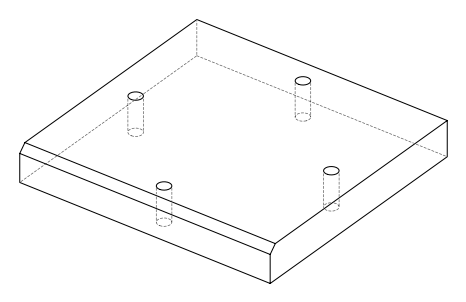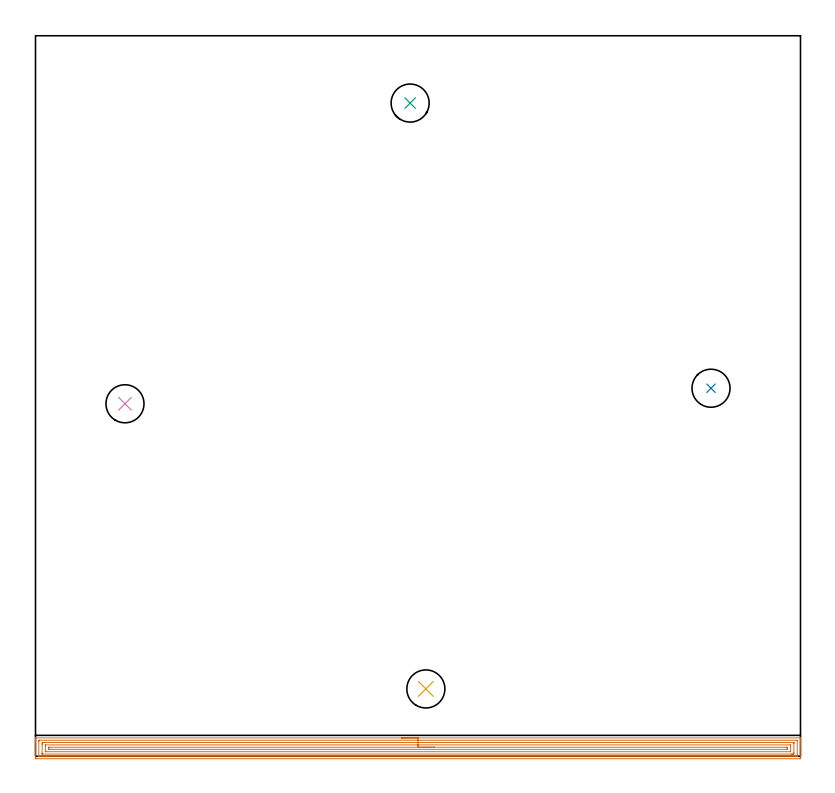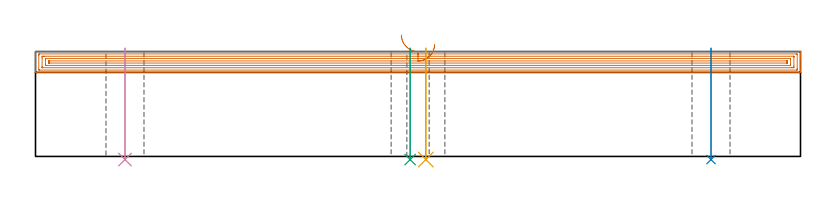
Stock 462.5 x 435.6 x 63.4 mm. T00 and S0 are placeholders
(PLAN: 5 operations, 1 tool changes, 19.8 min)
(1 AREA_MILL | FG_CHAMFER_SURFACE | UGT0205_001 | 18.73 min | 36713 mm3)
(2 INDEXABLE_INSERT_DRILL_THROUGH_HOLE_FROM_SOLID | STEP1HOLE | NXT0302_017 | 0.27 min | 26297 mm3)
(3 INDEXABLE_INSERT_DRILL_THROUGH_HOLE_FROM_SOLID_1 | STEP1HOLE_1 | NXT0302_017 | 0.27 min | 26304 mm3)
(4 INDEXABLE_INSERT_DRILL_THROUGH_HOLE_FROM_SOLID_2 | STEP1HOLE_2 | NXT0302_017 | 0.27 min | 26304 mm3)
(5 INDEXABLE_INSERT_DRILL_THROUGH_HOLE_FROM_SOLID_3 | STEP1HOLE_3 | NXT0302_017 | 0.27 min | 26305 mm3)
(TOOL UGT0205_001 | Chamfer Mill 20 x 3 x 45 deg. | D20 FL50 Z2)
(TOOL NXT0302_017 | Index. Insert Drill 23mm [880-D2300L25-05] | D23 PA176 FL115 Z2)
(OP 1 AREA_MILL)
G17 G21 G94 G90
T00 M6
G54
G17 G0 G90 X221.25 Y11.099 S1061 M3
G43 Z73.4 H0
Z73.399
G94 G1 X221.288 Z72.527 F250.
X221.402 Z71.662
X221.591 Z70.81
X221.853 Z69.978
X222.187 Z69.172
X222.59 Z68.399
X223.059 Z67.663
X223.59 Z66.971
X224.179 Z66.327
X224.822 Z65.738
X225.514 Z65.207
X226.25 Z64.738
X227.024 Z64.335
X227.83 Z64.002
X228.662 Z63.739
X229.514 Z63.55
X230.379 Z63.437
X231.25 Z63.399
X462.333 Y11.097 Z63.397
X462.408 Y11.099 Z63.394
X462.492 Y11.087 Z63.378
X462.5 Y11.076 Z63.367
Y10.679 Z62.979
Y10.389 Z62.689
Y9.68 Z61.975
Y8.438 Z60.735
Y7.018 Z59.314
Y-0.701 Z51.596
X462.498 Y-0.967 Z51.33
X462.492 Y-1.492 Z50.806
X462.406 Y-1.495 Z50.803
X461.874 Y-1.5 Z50.8
X0.626
X0.265 Y-1.496 Z50.802
X0.01 Y-1.492 Z50.806
X0. Y-1.234 Z51.064
Y7.905 Z60.2
Y9.325 Z61.621
Y9.68 Z61.975
Y10.389 Z62.689
Y10.674 Z62.974
X0.007 Y11.066 Z63.357
X0.01 Y11.097 Z63.388
X0.179 Y11.1 Z63.4
X231.25 Y11.099 Z63.399
Y9.684 Z61.984
X460.084 Y9.683 Z61.983
X460.49 Y9.68 Z61.98
X460.499 Y9.271 Z61.571
X460.5 Y0.807 Z53.107
X460.499 Y0.398 Z52.698
X460.49 Y-0.08 Z52.22
X460.092 Y-0.086 Z52.214
X2.419
X2.01 Y-0.08 Z52.22
X2.001 Y0.329 Z52.629
X2. Y8.793 Z61.093
X2.001 Y9.202 Z61.502
X2.01 Y9.68 Z61.98
X2.408 Y9.686 Z61.986
X231.25 Y9.684 Z61.984
Y8.27 Z60.57
X458.299 Y8.268 Z60.568
X458.421 Y8.267 Z60.567
X458.464 Y8.265 Z60.565
X458.482 Y8.263 Z60.563
X458.49 Y8.237 Z60.537
X458.495 Y8.105 Z60.405
X458.498 Y7.905 Z60.205
X458.5 Y7.706 Z60.006
Y2.382 Z54.682
X458.496 Y1.695 Z53.995
X458.491 Y1.503 Z53.803
X458.474 Y1.335 Z53.635
X458.299 Y1.333 Z53.633
X457.773 Y1.33 Z53.63
X457.405 Y1.329 Z53.629
X456.88 Y1.328 Z53.628
X4.201 Y1.329 Z53.629
X4.078 Y1.331 Z53.631
X4.035 Y1.333 Z53.633
X4.017 Y1.334 Z53.634
X4.01 Y1.363 Z53.663
X4.005 Y1.495 Z53.795
X4.001 Y1.695 Z53.995
X4. Y1.894 Z54.194
Y7.218 Z59.518
X4.004 Y7.905 Z60.205
X4.009 Y8.096 Z60.396
X4.026 Y8.264 Z60.564
X4.201 Y8.266 Z60.566
X4.727 Y8.27 Z60.57
X5.095 Y8.271 Z60.571
X5.62
X231.25 Y8.27 Z60.57
Y6.856 Z59.156
X456.395 Y6.854 Z59.154
X456.463 Y6.853 Z59.153
X456.485 Y6.851 Z59.151
X456.49 Y6.849 Z59.149
X456.494 Y6.841 Z59.141
X456.497 Y6.787 Z59.087
X456.499 Y6.572 Z58.872
X456.5 Y6.142 Z58.442
Y3.48 Z55.78
X456.499 Y3.031 Z55.331
X456.497 Y2.812 Z55.112
X456.493 Y2.758 Z55.058
X456.49 Y2.75 Z55.05
X456.483 Y2.747 Z55.047
X456.453 Y2.745 Z55.045
X456.349 Y2.743 Z55.043
X6.721
X6.104 Y2.745 Z55.045
X6.035 Y2.747 Z55.047
X6.017 Y2.749 Z55.049
X6.01 Y2.76 Z55.06
X6.007 Y2.813 Z55.113
X6.003 Y3.028 Z55.328
X6. Y3.458 Z55.758
Y6.12 Z58.42
X6.001 Y6.569 Z58.869
X6.003 Y6.788 Z59.088
X6.007 Y6.842 Z59.142
X6.01 Y6.85 Z59.15
X6.017 Y6.853 Z59.153
X6.047 Y6.855 Z59.155
X6.152 Y6.857 Z59.157
X231.25 Y6.856 Z59.156
Y5.442 Z57.742
X454.028 Y5.44 Z57.74
X454.424 Y5.438 Z57.738
X454.476 Y5.435 Z57.735
X454.492 Y5.432 Z57.732
X454.494 Y5.429 Z57.729
X454.498 Y5.397 Z57.697
X454.499 Y5.339 Z57.639
X454.5 Y5.244 Z57.544
Y4.578 Z56.878
X454.499 Y4.356 Z56.656
X454.497 Y4.19 Z56.49
X454.494 Y4.17 Z56.47
X454.492 Y4.165 Z56.465
X454.471 Y4.163 Z56.463
X454.365 Y4.159 Z56.459
X454.231 Y4.157 Z56.457
X454.03
X8.671
X8.47 Y4.158 Z56.458
X8.068 Y4.162 Z56.462
X8.019 Y4.164 Z56.464
X8.01 Y4.173 Z56.473
X8.006 Y4.203 Z56.503
X8.002 Y4.261 Z56.561
X8.001 Y4.356 Z56.656
X8. Y5.022 Z57.322
X8.001 Y5.244 Z57.544
X8.003 Y5.41 Z57.71
X8.006 Y5.43 Z57.73
X8.008 Y5.435 Z57.735
X8.029 Y5.437 Z57.737
X8.135 Y5.441 Z57.741
X8.269 Y5.442 Z57.742
X8.47 Y5.443 Z57.743
X231.25 Y5.442 Z57.742
X232.122 Z57.78
X232.987 Z57.894
X233.838 Z58.082
X234.67 Z58.345
X235.476 Z58.679
X236.25 Z59.081
X236.986 Z59.55
X237.678 Z60.081
X238.321 Z60.671
X238.911 Z61.314
X239.442 Z62.006
X239.91 Z62.742
X240.313 Z63.515
X240.647 Z64.321
X240.909 Z65.153
X241.098 Z66.005
X241.212 Z66.87
X241.25 Z67.742
G0 Z73.4
M5
M2
(OP 2 INDEXABLE_INSERT_DRILL_THROUGH_HOLE_FROM_SOLID)
G17 G21 G94 G90
T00 M6
G54
G17 G0 G90 X408.4 Y222.5 S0 M3
G43 Z73.4 H1
G94 G81 G98 Z-1.902 F250. R65.4
G80
M5
M2
(OP 3 INDEXABLE_INSERT_DRILL_THROUGH_HOLE_FROM_SOLID_1)
G17 G21 G94 G90
T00 M6
G54
G17 G0 G90 X226.5 Y394.9 S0 M3
G43 Z73.4 H1
G94 G81 G98 Z-1.902 F250. R65.4
G80
M5
M2
(OP 4 INDEXABLE_INSERT_DRILL_THROUGH_HOLE_FROM_SOLID_2)
G17 G21 G94 G90
T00 M6
G54
G17 G0 G90 X54.1 Y213.1 S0 M3
G43 Z73.4 H1
G94 G81 G98 Z-1.902 F250. R65.4
G80
M5
M2
(OP 5 INDEXABLE_INSERT_DRILL_THROUGH_HOLE_FROM_SOLID_3)
G17 G21 G94 G90
T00 M6
G54
G17 G0 G90 X236. Y40.7 S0 M3
G43 Z73.4 H1
G94 G81 G98 Z-1.902 F250. R65.4
G80
M5
M2
